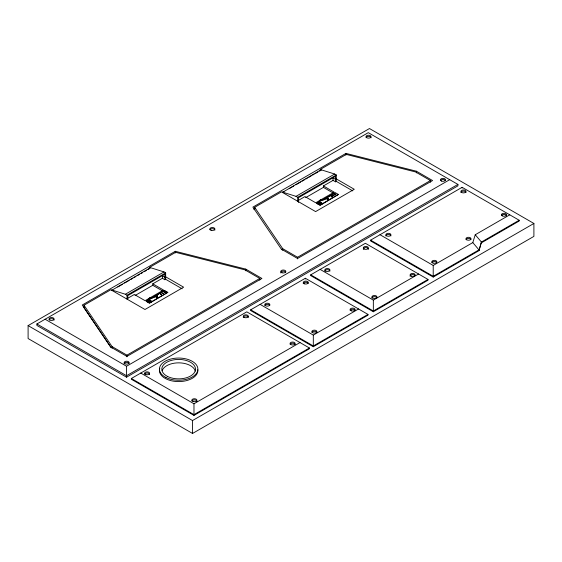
<?xml version="1.0" encoding="UTF-8"?>
<svg xmlns="http://www.w3.org/2000/svg" width="562" height="562" viewBox="0 0 562 562"><rect width="100%" height="100%" fill="white"/><g stroke="black" fill="none" stroke-linecap="round" stroke-linejoin="round"><path stroke-width="0.84" d="M156.679 297.129L156.847 296.539L156.334 296.329M156.974 297.08C155.077 294.755 159.573 296.546 156.601 297.284M326.789 198.681L327.196 198.196L327.618 199.18L328.243 198.976L328.138 198.238L327.52 198.091M326.901 198.709L327.288 198.393L327.463 199.152M163.458 293.666L162.847 292.893L162.299 293.441L163.394 293.441L162.678 293.216L162.235 293.666M165.383 292.556L164.771 291.783L164.223 292.331L165.319 292.331L164.603 292.107L164.16 292.556M156.77 296.23L157.395 296.026M156.889 296.3L157.472 296.336M328.138 198.871L327.829 198.154M379.996 234.719L433.218 265.447L472.804 242.594L475.241 234.754L509.769 214.825M481.423 242.819L519.176 221.021L519.176 220.255L462.119 187.315L370.597 240.15L370.597 240.922L433.218 277.073L478.979 250.659L481.423 242.053L475.241 234.754M328.243 198.976L327.555 199.285M161.673 294.748L161.125 294.2L160.577 294.748M335.964 194.74L335.416 194.192L334.868 194.74M148.024 300.965L148.115 301.38M148.663 301.337L148.663 300.965M28.1 325.616L369.466 128.536L533.9 223.465L533.9 236.384L192.534 433.464L28.1 338.535L28.1 325.616L192.534 420.552L533.9 223.465M36.902 323.972L368.279 132.66L457.918 184.413L457.918 185.867L126.548 377.186L36.902 325.433L36.902 323.972L126.548 375.732L457.918 184.413M175.302 251.291L82.249 305.011L110.756 347.056L126.921 356.392L261.92 278.45L245.756 269.114L175.302 251.291L175.302 252.942M281.4 249.156L297.565 258.492L432.571 180.55L416.4 171.213L345.946 153.391L252.9 207.111L281.71 249.697M111.065 347.597L84.019 307.702L84.019 305.222L110.798 289.76L144.975 309.493L183.626 287.182L165.664 276.813M254.663 209.802L254.663 207.322L281.45 191.86L315.619 211.593L354.271 189.282L336.308 178.906M111.768 290.322L150.419 267.653L164.013 271.931L165.664 272.886L165.664 279.293L182.13 288.798M117.809 286.964L122.347 284.344M124.616 283.03L129.155 280.41M130.665 279.539L132.941 278.225M134.451 277.354L135.962 276.483M137.479 275.605L139.748 274.298M141.259 273.42L142.769 272.549M144.286 271.678L146.556 270.364M148.066 269.493L149.583 268.622M282.419 192.422L321.064 169.752L334.657 174.03L336.308 174.986L336.308 181.386L352.774 190.897M253.652 209.155L255.169 208.277M282.405 192.555L283.915 191.684M289.212 188.628L293.75 186.008M296.019 184.694L300.558 182.074M302.075 181.203L304.344 179.889M305.854 179.018L307.365 178.14M308.882 177.269L311.151 175.962M312.662 175.084L314.179 174.213M315.689 173.335L317.959 172.028M319.469 171.157L320.986 170.279M111.768 289.971L125.361 294.242L164.013 271.931M282.419 192.071L296.012 196.342L334.657 174.03M125.361 294.242L127.012 295.198L165.664 272.886M296.012 196.342L297.663 197.297L336.308 174.986M127.539 298.408L134.332 294.481L145.073 300.684L163.5 290.041L152.766 283.845L152.766 285.292L135.07 295.507M152.766 283.845L162.397 278.281L164.898 279.728L165.664 279.293M298.183 200.508L304.983 196.581L315.718 202.784L334.144 192.141L323.41 185.945L323.41 187.392L305.721 197.606M323.41 185.945L333.041 180.381L335.549 181.828L336.308 181.386M149.492 300.684L151.424 302.103L149.457 303.241L146.232 301.387L148.206 299.939M148.804 299.588L164.547 290.498L167.771 292.359L152.021 301.759L148.804 299.588L152.021 301.45L167.771 292.359M146.232 301.387L147.546 300.628M148.804 299.904L164.547 290.498M316.884 203.17L318.851 202.039L316.884 203.479L320.101 205.032L322.068 204.203L320.101 205.341L316.884 203.479M338.415 194.459L335.198 192.597L319.448 201.688L322.672 203.549L338.415 194.459L322.672 203.858L319.448 201.997M323.199 199.833L334.446 193.342M146.232 301.07L149.457 302.932L151.424 301.794M84.019 305.222L112.049 346.571L126.921 355.156L259.785 278.45L259.785 280.101M254.663 207.322L282.693 248.671L297.565 257.255L430.429 180.55L430.429 182.2M45.115 319.23L126.548 366.248L449.705 179.671M131.353 378.493L246.795 311.847L309.416 347.997L309.416 348.763L193.974 415.409L131.353 379.259L131.353 378.493L193.974 414.651L309.416 347.997M310.716 274.846L365.377 243.283L428.005 279.44L428.005 280.199L373.344 311.762L310.716 275.605L310.716 274.846L373.344 310.997L428.005 279.44M250.694 309.81L305.356 278.253L367.984 314.411L367.984 315.17L313.315 346.726L250.694 310.575L250.694 309.81L313.315 345.967L367.984 314.411M320.136 269.409L373.344 300.122L418.585 274.003M140.767 373.056L193.974 403.776L300.003 342.56M260.108 304.372L313.315 335.093L358.563 308.974M519.176 220.255L481.423 242.053L478.979 250.659M332.086 196.981C333.308 196.145 330.238 196.145 331.454 196.981M326.894 198.295L327.822 197.993M326.831 198.4L327.934 198.042M326.796 198.534L328.046 198.126M326.908 198.604L328.138 198.238M327.435 198.541L328.215 198.379M327.239 198.716L323.522 199.932A4.679 2.936 -64.6 0 1 322.047 199.953L321.38 199.714A2.023 1.264 -64.6 0 0 320.452 199.847L320.284 199.946A1.834 1.061 -60 0 0 318.991 202.194L318.991 203.247M327.491 198.639L328.117 198.435M327.527 198.751L328.264 198.534M327.548 198.871L328.285 198.695M327.541 198.976L328.278 198.843M156.25 296.195L157.177 295.893M156.187 296.3L157.29 295.942M156.264 296.504L157.493 296.146M155.85 296.862L152.878 297.839A4.679 2.936 -64.6 0 1 151.515 297.895M156.791 296.441L157.571 296.279M156.896 296.771L157.62 296.434M156.896 296.877L157.641 296.596M157.009 296.947L157.634 296.743M318.991 203.514L318.598 203.114L319.427 203.184M430.429 180.55L415.536 171.944L346.29 154.424L320.094 169.548L321.064 170.11L321.064 169.752M335.549 179.348L333.041 177.901L333.041 180.381M323.41 187.392L333.435 193.173M319.497 202.404L322.068 203.894M319.497 202.72L322.068 204.203M370.597 240.15L433.218 276.307L478.979 249.886L472.804 242.594M259.785 278.45L244.892 269.844L175.639 252.324L149.45 267.449L150.419 268.011L150.419 267.653M164.898 277.249L162.397 275.802L162.397 278.281M165.193 291.179L167.771 292.669M152.766 285.292L162.067 290.659M149.492 300.993L151.424 302.103M334.102 195.576L333.175 195.351L332.943 195.85M462.119 187.315L462.119 188.08M433.218 265.447L433.218 277.073M416.4 171.213L416.4 172.864M373.344 300.122L373.344 311.762M345.946 153.391L345.946 155.042M335.549 181.828L335.549 176.306L298.422 197.74L298.422 202.432M313.315 335.093L313.315 346.726M305.356 278.253L305.356 279.012M297.663 197.297L297.663 201.224M297.565 257.255L297.565 258.906M282.693 248.671L282.693 250.322M245.756 269.114L245.756 270.765M193.974 403.776L193.974 415.409M192.534 420.552L192.534 433.464M164.898 279.728L164.898 274.207L127.778 295.64L127.778 298.682M127.012 295.198L127.012 299.125M126.921 355.156L126.921 356.807M126.548 366.248L126.548 377.186M112.049 346.571L112.049 348.222M410.197 276.413A2.529 1.461 0 0 1 411.988 274.621A2.529 1.461 0 0 1 415.086 275.654M460.938 192.569A2.529 1.461 0 0 1 463.467 191.108A2.529 1.461 0 0 1 465.996 192.569M385.855 235.921A2.529 1.461 0 0 1 388.384 234.459A2.529 1.461 0 0 1 390.913 235.921M124.111 363.818A2.529 1.461 0 0 1 126.31 362.364A2.529 1.461 0 0 1 129.084 363.438M318.991 202.664A1.012 0.583 0 0 1 319.968 203.402A1.012 0.583 0 0 1 318.485 203.753A1.012 0.583 0 0 1 318.275 202.833M318.485 202.742A1.012 0.583 0 0 1 318.724 202.685M319.188 203.669A0.759 0.436 0 0 1 318.233 203.212A0.759 0.436 0 0 1 319.307 202.854A0.759 0.436 0 0 1 319.525 203.556M49.098 319.75A2.529 1.461 0 0 1 51.873 318.682A2.529 1.461 0 0 1 54.078 320.129M280.86 272.992A2.529 1.461 0 0 1 282.644 271.207A2.529 1.461 0 0 1 285.742 272.24M303.255 283.698A2.529 1.461 0 0 1 305.454 282.25A2.529 1.461 0 0 1 308.229 283.325M264.892 305.426A2.529 1.461 0 0 1 267.336 304.344A2.529 1.461 0 0 1 269.781 305.426M371.911 298.085A2.529 1.461 0 0 1 374.109 296.638A2.529 1.461 0 0 1 376.884 297.705M363.382 249.416A2.529 1.461 0 0 1 365.827 247.575A2.529 1.461 0 0 1 368.272 249.416M324.85 271.137A2.529 1.461 0 0 1 327.379 269.676A2.529 1.461 0 0 1 329.908 271.137M209.9 229.739A2.529 1.461 0 0 1 212.675 228.671A2.529 1.461 0 0 1 214.881 230.118M501.529 215.541A2.529 1.461 0 0 1 504.304 214.473A2.529 1.461 0 0 1 506.502 215.92M148.34 300.094A1.834 1.061 -60 0 1 149.64 297.846L149.808 297.748A2.023 1.264 -64.6 0 1 150.728 297.614M144.645 374.074A2.529 1.461 0 0 1 147.42 373.006A2.529 1.461 0 0 1 149.618 374.454M148.719 300.15A0.759 0.436 0 0 1 148.881 300.839A0.759 0.436 0 0 1 147.687 300.747A0.759 0.436 0 0 1 148.143 300.108M148.607 299.968A1.012 0.583 0 0 1 149.169 300.867A1.012 0.583 0 0 1 148.34 301.731A1.012 0.583 0 0 1 147.469 300.86M149.169 300.867A1.012 0.583 0 0 1 147.511 300.867A1.012 0.583 0 0 1 148.08 299.968M149 300.93A0.759 0.436 0 0 1 148.34 301.59A0.759 0.436 0 0 1 147.687 300.93M243.269 317.418A2.529 1.461 0 0 1 245.798 315.956A2.529 1.461 0 0 1 248.327 317.418M191.93 400.966A2.529 1.461 0 0 1 195.028 399.933A2.529 1.461 0 0 1 196.819 401.725M290.14 344.267A2.529 1.461 0 0 1 292.914 343.199A2.529 1.461 0 0 1 295.113 344.647M311.952 332.374A2.529 1.461 0 0 1 314.397 331.292A2.529 1.461 0 0 1 316.842 332.374M350.154 310.322A2.529 1.461 0 0 1 352.599 309.24A2.529 1.461 0 0 1 355.043 310.322M197.845 369.782A19.234 11.107 0 0 1 177.367 381.57A19.234 11.107 0 0 1 159.798 368.307M431.89 262.566A2.529 1.461 0 0 1 434.335 261.485A2.529 1.461 0 0 1 436.779 262.566M466.046 239.524A2.529 1.461 0 0 1 468.49 238.443A2.529 1.461 0 0 1 470.935 239.524M162.165 370.625A16.825 9.716 0 0 1 179.095 362.848A16.825 9.716 0 0 1 195.295 371.124M440.524 180.606A2.529 1.461 0 0 1 442.968 179.524A2.529 1.461 0 0 1 445.413 180.606M366.073 137.43A2.529 1.461 0 0 1 368.848 136.362A2.529 1.461 0 0 1 371.046 137.809M160.514 294.158C161.435 295.64 162.278 293.076 160.514 294.158M331.159 196.257C332.086 197.74 332.929 195.169 331.159 196.257M332.88 195.267C333.8 196.742 334.65 194.178 332.88 195.267M334.804 194.15C335.732 195.632 336.575 193.068 334.804 194.15M466.699 239.798A2.529 1.461 0 0 0 470.935 239.145A2.529 1.461 0 0 0 467.83 237.354A2.529 1.461 0 0 0 466.699 239.798M461.676 192.464A2.529 1.461 0 0 0 465.912 191.811A2.529 1.461 0 0 0 462.814 190.019A2.529 1.461 0 0 0 461.676 192.464M372.655 297.986A2.529 1.461 0 0 0 376.884 297.326A2.529 1.461 0 0 0 373.786 295.542A2.529 1.461 0 0 0 372.655 297.986M433.07 263.079A2.529 1.461 0 0 0 436.864 261.815A2.529 1.461 0 0 0 433.07 260.543A2.529 1.461 0 0 0 433.07 263.079M411.377 276.16A2.529 1.461 0 0 0 415.17 274.895A2.529 1.461 0 0 0 411.377 273.631A2.529 1.461 0 0 0 411.377 276.16M386.593 235.815A2.529 1.461 0 0 0 390.829 235.162A2.529 1.461 0 0 0 387.731 233.37A2.529 1.461 0 0 0 386.593 235.815M124.855 363.712A2.529 1.461 0 0 0 129.084 363.059A2.529 1.461 0 0 0 125.986 361.268A2.529 1.461 0 0 0 124.855 363.712M318.485 203.135A1.012 0.583 0 0 0 320.003 202.629A1.012 0.583 0 0 0 318.485 202.123A1.012 0.583 0 0 0 318.485 203.135M318.612 203.008A0.759 0.436 0 0 0 319.75 202.629A0.759 0.436 0 0 0 318.612 202.25A0.759 0.436 0 0 0 318.612 203.008M49.758 320.024A2.529 1.461 0 0 0 53.987 319.371A2.529 1.461 0 0 0 50.889 317.579A2.529 1.461 0 0 0 49.758 320.024M265.545 305.7A2.529 1.461 0 0 0 269.781 305.047A2.529 1.461 0 0 0 266.683 303.255A2.529 1.461 0 0 0 265.545 305.7M282.033 272.746A2.529 1.461 0 0 0 285.833 271.481A2.529 1.461 0 0 0 282.033 270.217A2.529 1.461 0 0 0 282.033 272.746M304.52 283.831A2.529 1.461 0 0 0 308.313 282.567A2.529 1.461 0 0 0 304.52 281.302A2.529 1.461 0 0 0 304.52 283.831M366.726 137.704A2.529 1.461 0 0 0 370.962 137.051A2.529 1.461 0 0 0 367.864 135.266A2.529 1.461 0 0 0 366.726 137.704M312.605 332.648A2.529 1.461 0 0 0 316.842 331.994A2.529 1.461 0 0 0 313.744 330.203A2.529 1.461 0 0 0 312.605 332.648M325.588 271.032A2.529 1.461 0 0 0 329.824 270.378A2.529 1.461 0 0 0 326.726 268.587A2.529 1.461 0 0 0 325.588 271.032M364.043 248.931A2.529 1.461 0 0 0 368.272 248.278A2.529 1.461 0 0 0 365.174 246.486A2.529 1.461 0 0 0 364.043 248.931M211.08 230.244A2.529 1.461 0 0 0 214.881 228.98A2.529 1.461 0 0 0 211.08 227.715A2.529 1.461 0 0 0 211.08 230.244M502.182 215.815A2.529 1.461 0 0 0 506.418 215.162A2.529 1.461 0 0 0 503.32 213.37A2.529 1.461 0 0 0 502.182 215.815M290.793 344.541A2.529 1.461 0 0 0 295.029 343.888A2.529 1.461 0 0 0 291.931 342.096A2.529 1.461 0 0 0 290.793 344.541M351.334 310.828A2.529 1.461 0 0 0 355.128 309.564A2.529 1.461 0 0 0 351.334 308.299A2.529 1.461 0 0 0 351.334 310.828M145.825 374.58A2.529 1.461 0 0 0 149.618 373.316A2.529 1.461 0 0 0 145.825 372.051A2.529 1.461 0 0 0 145.825 374.58M244.533 317.551A2.529 1.461 0 0 0 248.327 316.287A2.529 1.461 0 0 0 244.533 315.022A2.529 1.461 0 0 0 244.533 317.551M193.11 401.479A2.529 1.461 0 0 0 196.904 400.214A2.529 1.461 0 0 0 193.11 398.943A2.529 1.461 0 0 0 193.11 401.479M441.704 181.112A2.529 1.461 0 0 0 445.497 179.847A2.529 1.461 0 0 0 441.704 178.583A2.529 1.461 0 0 0 441.704 181.112M167.504 376.428A16.825 9.716 0 0 0 195.14 371.089A16.825 9.716 0 0 0 173.314 359.933A16.825 9.716 0 0 0 167.504 376.428M165.952 377.488A19.234 11.107 0 0 0 197.508 371.334A19.234 11.107 0 0 0 172.499 358.633A19.234 11.107 0 0 0 165.952 377.488"/></g></svg>
